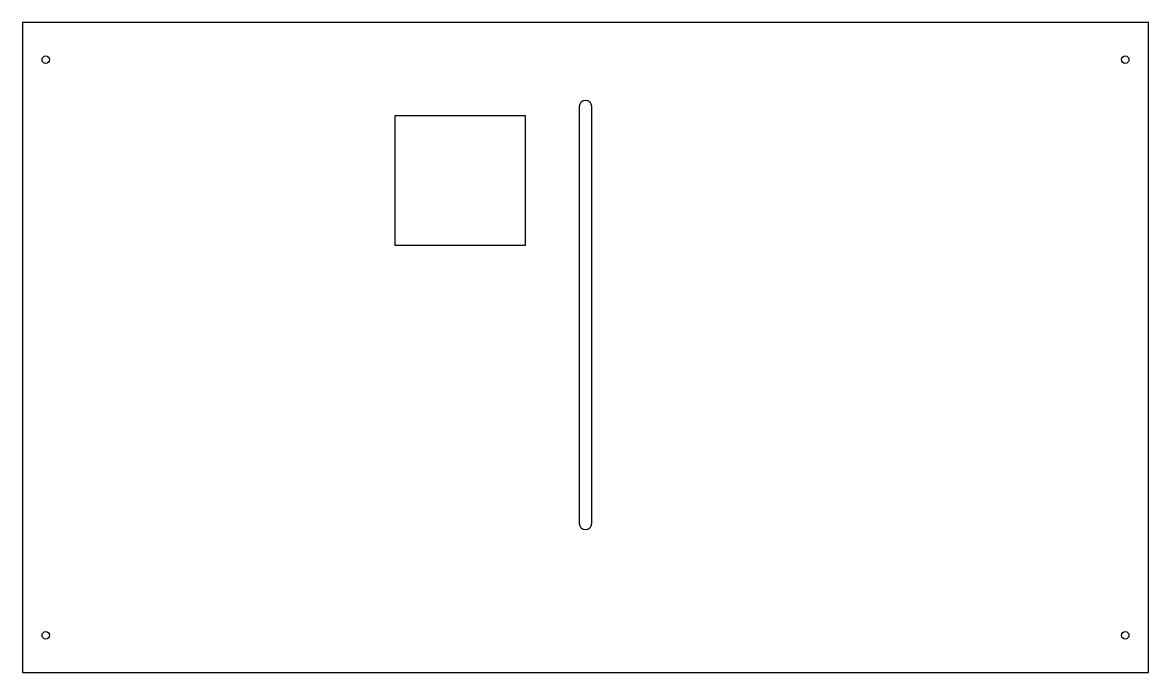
# Model space of a CAD drawing. Header units: millimetres. Extents: x -606 to 0, y -350 to 0.
import ezdxf

# ---------------------------------------------------------------- set-up
doc = ezdxf.new("R2010")
doc.units = ezdxf.units.MM
doc.layers.get('0').update_dxf_attribs({"linetype": 'CONTINUOUS'})

msp = doc.modelspace()

# ---------------------------------------------------------------- linework, layer by layer
for points in [[(0, 0), (-606.31, 0), (-606.31, -350), (0, -350)], [(-405.65, -50), (-335.65, -50), (-335.65, -120), (-405.65, -120)]]:
    msp.add_lwpolyline(points, close=True)
msp.add_lwpolyline([(-299.95, -45), (-299.95, -270, -1), (-306.35, -270), (-306.35, -45, -1)], format="xyb", close=True)
for centre in [(-593.81, -20), (-12.5, -20), (-593.81, -330), (-12.5, -330)]:
    msp.add_circle(centre, 2)

doc.saveas('drawing.dxf')
